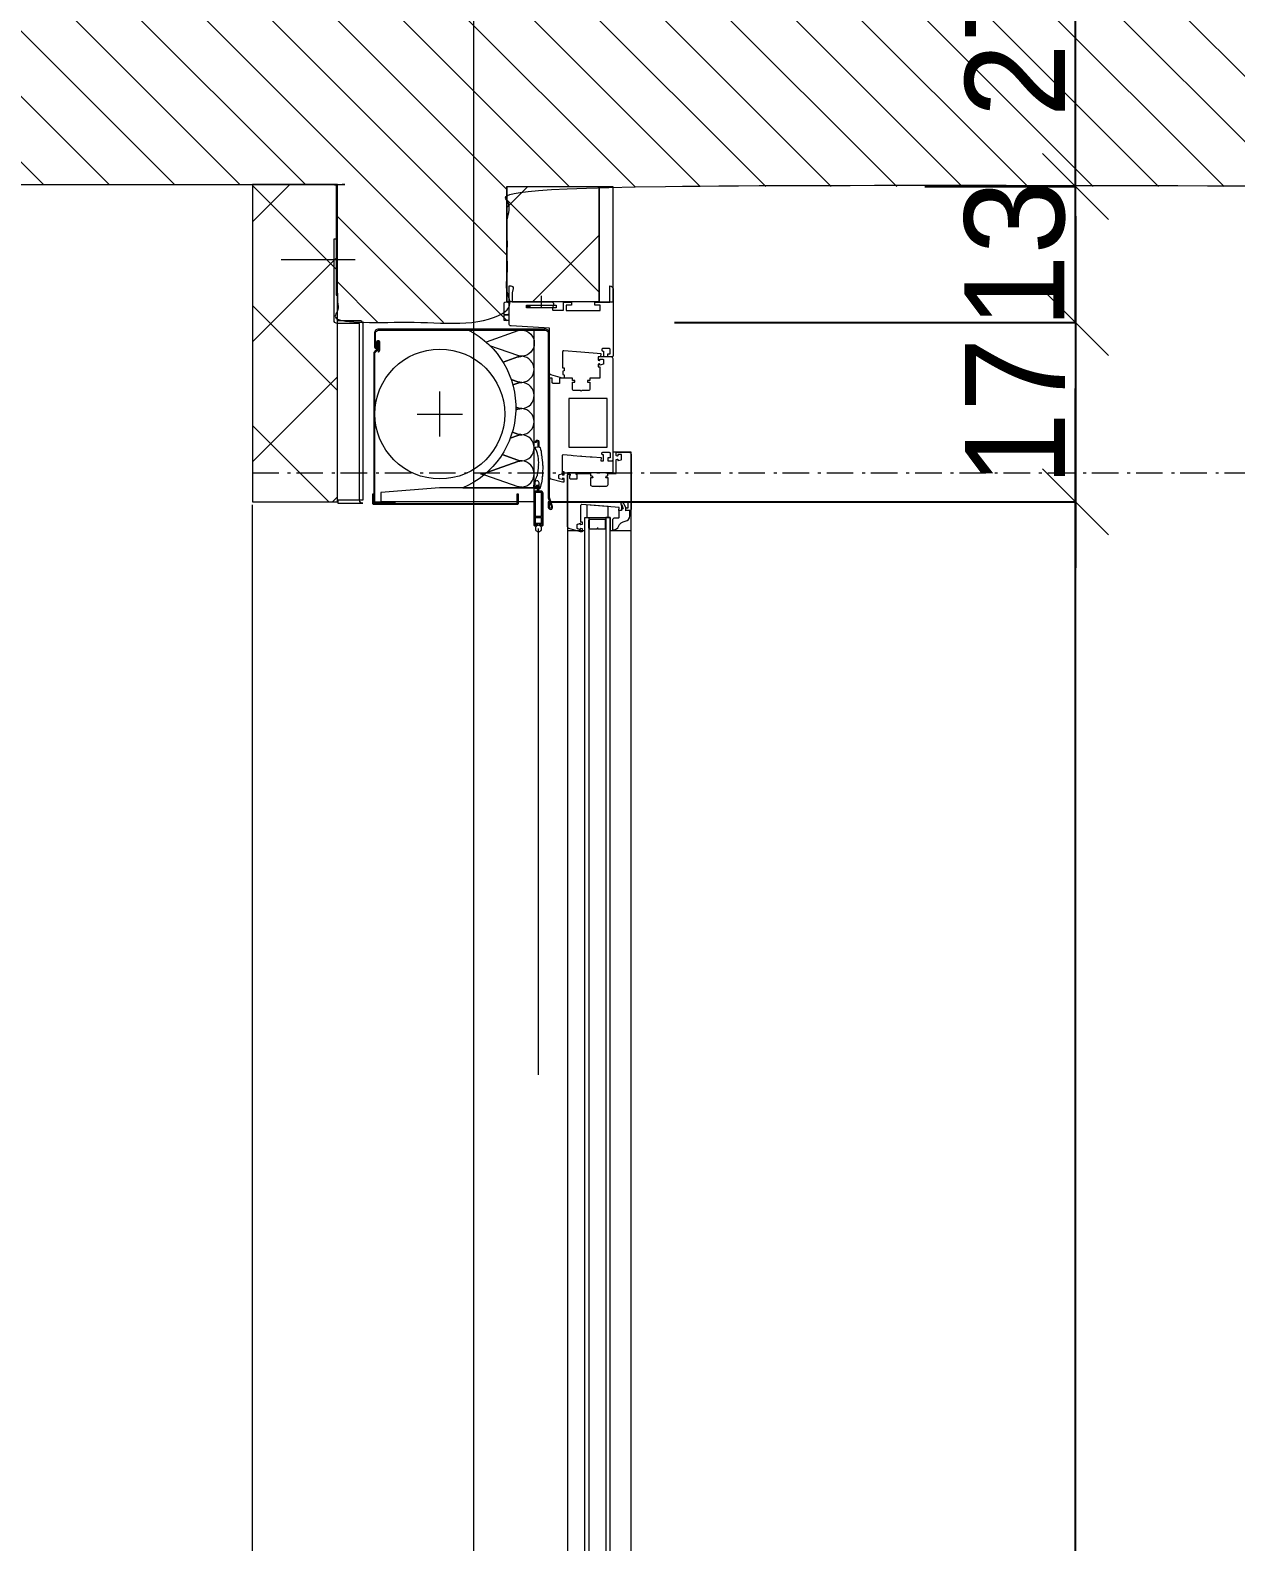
# Model space of a CAD drawing. Header units: centimetres. Extents: x -6341 to 23117, y -10090 to 8065.
# Drawn here: x 16178.6 to 16292.2, y -1201 to -1058.4 of the extents above; entities that cross this region are included whole.
import ezdxf

# ---------------------------------------------------------------- set-up
doc = ezdxf.new("R2010")
doc.units = ezdxf.units.CM
doc.header["$LTSCALE"] = 12.7
doc.header["$PDMODE"] = 1
doc.header["$PDSIZE"] = -2
doc.linetypes.add('Style de ligne -20', pattern=[0.328076, 0.19685, -0.0656, 0.021868, -0.043757])
doc.linetypes.add('VW-01', pattern=[0.83312, 0.41656, -0.41656])
doc.layers.get('0').update_dxf_attribs({"lineweight": 5})
for name, color, linetype, lineweight in [('B BATI-GO-coupé', 7, 'Continuous', 35), ('B Général', 7, 'Continuous', 5), ('C ANNOTATIONS-cotation', 7, 'Continuous', 5), ('FENETRES - vu', 7, 'Continuous', 5), ('Général', 7, 'Continuous', 5)]:
    doc.layers.add(name, color=color, linetype=linetype, lineweight=lineweight)
doc.styles.add('Arial', font='arial.ttf')
doc.styles.add('Eurostile', font='')
doc.styles.get('Eurostile').set_extended_font_data('Eurostile')
doc.dimstyles.new('100é', dxfattribs={"dimtxt": 30.30306, "dimasz": 6.232178, "dimexe": 0, "dimexo": 25, "dimgap": 1, "dimtad": 1, "dimdec": 1, "dimtxsty": 'Arial', "dimblk": 'VW_SLASH', "dimblk1": 'VW_SLASH', "dimblk2": 'VW_SLASH', "dimcen": 0, "dimdle": 10, "dimse1": 1, "dimse2": 1, "dimazin": 0, "dimtfac": 1, "dimtdec": 1, "dimtix": 1, "dimtmove": 0, "dimatfit": 0, "dimldrblk": 'VW_FILLEDARROW', "dimfxl": 1, "dimfrac": 2, "dimtolj": 1, "dimarcsym": 0})
pattern_1 = [(45, (0, 0), (-5.6568542, 5.6568542), []), (135, (0, 0), (5.6568542, 5.6568542), [])]

# ---------------------------------------------------------------- blocks, each defined once
blk = doc.blocks.new('Groupe-742-1')
at = {"layer": 'FENETRES - vu', "color": 7, "lineweight": 5, "flags": 128}
for points in [[(16562.61, 3542.82, -0.409755), (16563.84, 3543.97, -0.408492), (16565.08, 3542.82)], [(16567.25, 3541.79), (16567.48, 3542.44, 0.080781), (16567.54, 3542.79, -0.008653), (16567.54, 3542.82, 0.391634), (16566.31, 3543.97, 0.391634), (16565.08, 3542.82, -0.008653), (16565.08, 3542.79, 0.080781), (16565.14, 3542.44), (16565.64, 3541.03)], [(16569.87, 3542.23), (16569.95, 3542.44, 0.080781), (16570.01, 3542.79, -0.008653), (16570.01, 3542.82, 0.391634), (16568.77, 3543.97, 0.391634), (16567.54, 3542.82, -0.008653), (16567.54, 3542.79, 0.080781), (16567.6, 3542.44), (16567.78, 3541.95)], [(16572.22, 3541.91), (16572.41, 3542.44, 0.080781), (16572.47, 3542.79, -0.008653), (16572.47, 3542.82, 0.391634), (16571.24, 3543.97, 0.391634), (16570.01, 3542.82, -0.008653), (16570.01, 3542.79, 0.080781), (16570.07, 3542.44), (16570.14, 3542.23)], [(16574.35, 3540.94), (16574.88, 3542.44, 0.080781), (16574.94, 3542.79, -0.008653), (16574.94, 3542.83, 0.391634), (16573.71, 3543.97, 0.391634), (16572.47, 3542.82, -0.008653), (16572.47, 3542.79, 0.080781), (16572.54, 3542.44), (16572.79, 3541.72)], [(16576.17, 3543.97, 0.391649), (16574.94, 3542.83, -0.008653), (16574.94, 3542.79, 0.080781), (16575, 3542.44), (16576.04, 3539.5)], [(16576.13, 3539.25, -0.068645), (16576.17, 3538.96, -0.080781), (16576.24, 3539.3), (16577.34, 3542.44, 0.080781), (16577.41, 3542.79, -0.008653), (16577.41, 3542.83, 0.391619), (16576.17, 3543.97)], [(16562.61, 3542.81, -0.003455), (16562.61, 3542.82)], [(16562.61, 3542.81, 0.008471), (16562.61, 3542.77)], [(16562.61, 3542.77, 0.076554), (16562.67, 3542.44), (16563.74, 3539.43)], [(16565.64, 3541.03), (16565.14, 3542.44, -0.080781), (16565.08, 3542.79, -0.080781), (16565.01, 3542.44), (16564.08, 3539.8)], [(16567.78, 3541.95), (16567.6, 3542.44, -0.080781), (16567.54, 3542.79, -0.080781), (16567.48, 3542.44), (16567.25, 3541.79)], [(16570.14, 3542.23), (16570.07, 3542.44, -0.080781), (16570.01, 3542.79, -0.080781), (16569.95, 3542.44), (16569.87, 3542.23)], [(16572.79, 3541.72), (16572.54, 3542.44, -0.080781), (16572.47, 3542.79, -0.080781), (16572.41, 3542.44), (16572.22, 3541.91)], [(16576.04, 3539.5), (16575, 3542.44, -0.080781), (16574.94, 3542.79, -0.080781), (16574.88, 3542.44), (16574.35, 3540.94)], [(16576.23, 3539.29, -0.00473), (16576.24, 3539.3), (16577.34, 3542.44, 0.080781), (16577.41, 3542.79, 0.022561), (16577.41, 3542.69)], [(16577.41, 3542.69, -0.022561), (16577.41, 3542.79, 0.008653), (16577.41, 3542.83, -0.022591), (16577.41, 3542.92)], [(16576.04, 3539.5), (16576.11, 3539.3, -0.012068), (16576.13, 3539.25)]]:
    blk.add_lwpolyline(points, format="xyb", dxfattribs=at)
for points in [[(16565.08, 3542.79, -0.008653), (16565.08, 3542.82, -0.008653), (16565.08, 3542.79)], [(16567.54, 3542.79, -0.008653), (16567.54, 3542.82, -0.008653), (16567.54, 3542.79)], [(16570.01, 3542.79, -0.008653), (16570.01, 3542.82, -0.008653), (16570.01, 3542.79)], [(16572.47, 3542.79, -0.008653), (16572.47, 3542.82, -0.008653), (16572.47, 3542.79)], [(16574.94, 3542.79, -0.008653), (16574.94, 3542.83, -0.008653), (16574.94, 3542.79)], [(16577.41, 3542.79, -0.008653), (16577.41, 3542.83, -0.008653), (16577.41, 3542.79)], [(16576.17, 3538.92, -0.008653), (16576.17, 3538.96, -0.008653), (16576.17, 3538.92)]]:
    blk.add_lwpolyline(points, format="xyb", close=True, dxfattribs=at)
blk = doc.blocks.new('Groupe-743-1')
at = {"layer": 'FENETRES - vu', "lineweight": 5, "flags": 128}
blk.add_lwpolyline([(16577.49, 3543.97), (16562.61, 3543.97), (16562.61, 3537.78, -0.290703), (16570.22, 3542.23, -0.290703), (16577.49, 3537.23)], format="xyb", close=True, dxfattribs=at)
at = {"layer": 'FENETRES - vu', "color": 7}
blk.add_blockref('Groupe-742-1', (0, 0), dxfattribs=at)
blk = doc.blocks.new('Groupe-744-1')
at = {"layer": 'FENETRES - vu', "lineweight": 5}
for p, q in [((16570.52, 3532.95), (16570.52, 3537.2)), ((16572.65, 3535.07), (16568.4, 3535.07))]:
    blk.add_line(p, q, dxfattribs=at)
at = {"layer": 'FENETRES - vu', "lineweight": 5, "flags": 128}
blk.add_lwpolyline([(16578.76, 3529.52), (16578.76, 3543.97), (16577.49, 3543.97), (16577.49, 3535.04), (16577.91, 3529.52)], close=True, dxfattribs=at)
at = {"layer": 'FENETRES - vu', "lineweight": 5}
blk.add_circle((16570.52, 3535.07), 6.12, dxfattribs=at)
at = {"layer": 'FENETRES - vu', "color": 7}
blk.add_blockref('Groupe-743-1', (0, 0), dxfattribs=at)
blk = doc.blocks.new('Groupe-745-1')
at = {"layer": 'B BATI-GO-coupé', "linetype": 'Continuous', "lineweight": 5}
blk.add_line((16579.07, 3517.39), (16806.03, 3517.39), dxfattribs=at)
at = {"layer": 'B Général', "color": 7, "lineweight": 5}
for p, q in [((16773.55, 3553.1), (16579.53, 3553.1)), ((16581.14, 3547.1), (16773.55, 3547.1)), ((16555.99, 3527.1), (16555.99, 3520.1))]:
    blk.add_line(p, q, dxfattribs=at)
at = {"layer": 'B Général', "lineweight": 5}
blk.add_line((16560.5, 3544.65), (16559.36, 3544.65), dxfattribs=at)
at = {"layer": 'B Général', "color": 7, "linetype": 'Continuous', "lineweight": 5}
for p, q in [((16560.5, 3543.59), (16560.25, 3543.59)), ((16560.5, 3543.45), (16560.25, 3543.45)), ((16632.82, 3544.37), (16581.32, 3544.37)), ((16560.5, 3543.34), (16560.25, 3543.34))]:
    blk.add_line(p, q, dxfattribs=at)
at = {"layer": 'B Général', "lineweight": 5, "flags": 128}
for points in [[(16581.5, 3548.73), (16580.27, 3548.73), (16580.27, 3551.13), (16581.5, 3551.13), (16581.5, 3553.1), (16574.13, 3553.1), (16574.13, 3551.39), (16576.06, 3551.39), (16576.06, 3547.1), (16581.5, 3547.1)], [(16579.09, 3548.93), (16580.27, 3548.93), (16580.27, 3550.93), (16579.25, 3550.93)]]:
    blk.add_lwpolyline(points, close=True, dxfattribs=at)
at = {"layer": 'B Général', "color": 7, "linetype": 'Continuous', "lineweight": 5, "flags": 128}
for points in [[(16579.36, 3552.6), (16579.36, 3552.83), (16578.93, 3552.83, 0.198912), (16578.86, 3552.81, 0.198912), (16578.83, 3552.73), (16578.83, 3552.27, 0.335609), (16578.94, 3552.13, 0.179888), (16579.02, 3552.14), (16579.07, 3552.16, -0.109518), (16579.28, 3552.2), (16579.63, 3552.2), (16579.63, 3551.95), (16579.33, 3551.98), (16579.05, 3548.46, 0.209139), (16579.08, 3548.39, 0.209139), (16579.15, 3548.35), (16580.68, 3548.35), (16580.68, 3548.5), (16580.93, 3548.5, -0.339454), (16580.95, 3548.49), (16580.98, 3548.38, -0.233167), (16580.97, 3548.36, -0.233167), (16580.96, 3548.35), (16580.88, 3548.35, 0.233167), (16580.86, 3548.34, 0.233167), (16580.85, 3548.32), (16580.93, 3548.04, 0.339454), (16580.98, 3548), (16581.28, 3548, 0.339454), (16581.33, 3548.04), (16581.4, 3548.32, 0.233167), (16581.4, 3548.34, 0.233167), (16581.37, 3548.35), (16581.3, 3548.35, -0.233167), (16581.28, 3548.36, -0.233167), (16581.28, 3548.38), (16581.31, 3548.49, -0.339454), (16581.33, 3548.5), (16581.63, 3548.5), (16581.63, 3548.35), (16581.33, 3547.25, -0.339454), (16581.14, 3547.1), (16576.28, 3547.1, -0.198912), (16576.21, 3547.13, -0.198912), (16576.18, 3547.2), (16576.18, 3547.35), (16576.33, 3547.35), (16576.33, 3547.3), (16576.53, 3547.3, 0.414214), (16576.63, 3547.4), (16576.63, 3548.03), (16576.23, 3548.03), (16576.23, 3547.93), (16576.13, 3547.93), (16576.13, 3549.29), (16576.35, 3549.29), (16576.35, 3549.43), (16576.53, 3549.49), (16576.53, 3549.28), (16577.16, 3549.28, 0.414214), (16577.31, 3549.43), (16577.31, 3550.05), (16577.36, 3550.1), (16577.31, 3550.15), (16577.31, 3550.78, 0.414214), (16577.16, 3550.93), (16576.53, 3550.93), (16576.53, 3550.71), (16576.35, 3550.78), (16576.35, 3550.91), (16576.13, 3550.91), (16576.13, 3551.7), (16574.83, 3551.7, -0.339454), (16574.81, 3551.72), (16574.78, 3551.83, -0.233167), (16574.78, 3551.85, -0.233167), (16574.8, 3551.85), (16574.87, 3551.85, 0.233167), (16574.9, 3551.87, 0.233167), (16574.9, 3551.89), (16574.83, 3552.17, 0.339454), (16574.78, 3552.2), (16574.38, 3552.2, 0.198912), (16574.34, 3552.19, 0.198912), (16574.33, 3552.15), (16574.33, 3551.88, 0.198912), (16574.34, 3551.86, 0.198912), (16574.36, 3551.85), (16574.46, 3551.85, -0.233167), (16574.47, 3551.85, -0.233167), (16574.48, 3551.83), (16574.45, 3551.72, -0.339454), (16574.43, 3551.7), (16574.13, 3551.7), (16574.13, 3552.9, -0.414214), (16574.33, 3553.1), (16579.53, 3553.1, -0.414214), (16579.63, 3553), (16579.63, 3552.65, -0.414214), (16579.58, 3552.6)], [(16578.9, 3552.24, 0.414214), (16578.99, 3552.14, 0.381131), (16579.08, 3552.22), (16579.38, 3552.34, -0.520567), (16579.48, 3552.27), (16579.48, 3552.2), (16579.63, 3552.2), (16579.63, 3551.95), (16580.28, 3551.95, -0.414214), (16580.33, 3551.9), (16580.33, 3551.55, 0.414214), (16580.53, 3551.35), (16580.58, 3551.35), (16580.73, 3551.35), (16581.18, 3551.35), (16581.43, 3551.35), (16581.43, 3551.45, 0.304849), (16581.12, 3551.92, -0.272736), (16580.63, 3552.56, 0.379901), (16580.13, 3553), (16579.63, 3553), (16579.66, 3552.6), (16579.33, 3552.6), (16578.98, 3552.43, 0.285279), (16578.9, 3552.3)], [(16565.03, 3551.4, -0.414214), (16565.13, 3551.3), (16565.13, 3550.9), (16564.86, 3550.9), (16564.86, 3551.13), (16564.43, 3551.13, 0.414214), (16564.33, 3551.03), (16564.33, 3550.45, 0.414214), (16564.43, 3550.35), (16564.48, 3550.35, 0.414214), (16564.58, 3550.45), (16564.58, 3550.5), (16565.13, 3550.5), (16565.13, 3550.25), (16564.83, 3550.28), (16564.68, 3548.38), (16564.55, 3546.76, 0.437409), (16564.65, 3546.65), (16566.18, 3546.65), (16566.18, 3546.8), (16566.43, 3546.8, -0.339454), (16566.45, 3546.79), (16566.48, 3546.68), (16566.78, 3546.68), (16566.81, 3546.79, -0.339454), (16566.83, 3546.8), (16567.13, 3546.8), (16567.13, 3546.65), (16566.83, 3545.55, -0.339454), (16566.64, 3545.4), (16562.43, 3545.4), (16562.21, 3541.79, -0.396669), (16562.01, 3541.6), (16558.43, 3541.6), (16558.43, 3541.78, -0.468969), (16558.67, 3541.98), (16559.08, 3541.9), (16559.93, 3541.9), (16559.93, 3545.4), (16559.93, 3545.58, -0.468969), (16560.17, 3545.78), (16560.58, 3545.7), (16560.68, 3545.7, 0.414214), (16560.73, 3545.75), (16560.73, 3546.73), (16560.03, 3546.73, -0.414214), (16559.98, 3546.78), (16559.98, 3547.5), (16560.25, 3547.5), (16560.25, 3547), (16560.75, 3547), (16560.75, 3548.4), (16560.75, 3550.2), (16560.25, 3550.2), (16560.25, 3549.7), (16559.98, 3549.7), (16559.98, 3551.1), (16558.43, 3551.1, -0.414214), (16558.73, 3551.4), (16561.02, 3551.4), (16565.03, 3551.4)], [(16576.25, 3546.79, 0.339454), (16576.23, 3546.8), (16575.98, 3546.8), (16575.98, 3546.65), (16574.4, 3546.65, -0.437459), (16574.35, 3546.71), (16574.41, 3547.47), (16574.42, 3547.65), (16574.48, 3548.38), (16574.45, 3548.4), (16574.48, 3548.44), (16574.55, 3549.25), (16574.56, 3549.43), (16574.63, 3550.28), (16574.93, 3550.25), (16574.93, 3550.5), (16574.38, 3550.5), (16574.38, 3550.45, -0.414214), (16574.28, 3550.35), (16574.23, 3550.35, -0.414214), (16574.13, 3550.45), (16574.13, 3551.03, -0.414214), (16574.23, 3551.13), (16574.66, 3551.13), (16574.66, 3550.9), (16574.93, 3550.9), (16574.93, 3551.3, 0.414214), (16574.83, 3551.4), (16565.33, 3551.4, 0.414214), (16565.13, 3551.2), (16565.13, 3550), (16565.43, 3550, 0.339454), (16565.45, 3550.02), (16565.48, 3550.13, 0.493145), (16565.46, 3550.15), (16565.38, 3550.15, -0.414214), (16565.35, 3550.18), (16565.35, 3550.45, -0.414214), (16565.4, 3550.5), (16565.78, 3550.5, -0.339454), (16565.83, 3550.47), (16565.9, 3550.19, -0.493145), (16565.87, 3550.15), (16565.8, 3550.15, 0.493145), (16565.78, 3550.13), (16565.81, 3550.02, 0.339454), (16565.83, 3550), (16566.08, 3550), (16566.08, 3550.15), (16567.13, 3550.15), (16567.13, 3549.21), (16567.35, 3549.21), (16567.35, 3549.01), (16567.53, 3549.01), (16567.53, 3549.23), (16568.16, 3549.23, -0.414214), (16568.31, 3549.08), (16568.31, 3548.45), (16568.36, 3548.4), (16568.31, 3548.35), (16568.31, 3547.73, -0.414214), (16568.16, 3547.58), (16567.53, 3547.58), (16567.53, 3547.79), (16567.35, 3547.79), (16567.35, 3547.59), (16567.13, 3547.59), (16567.13, 3546.44), (16567.13, 3546.35), (16567.63, 3546.35), (16567.63, 3545.77, -0.414214), (16567.53, 3545.67), (16567.13, 3545.67), (16567.13, 3545.5, 0.414214), (16567.23, 3545.4), (16568.13, 3545.4), (16576.44, 3545.4, 0.339454), (16576.63, 3545.55), (16576.93, 3546.65), (16576.93, 3546.8), (16576.63, 3546.8, 0.339454), (16576.61, 3546.79), (16576.58, 3546.68, 0.493145), (16576.6, 3546.65), (16576.67, 3546.65, -0.493145), (16576.7, 3546.62), (16576.63, 3546.34, -0.339454), (16576.58, 3546.3), (16576.28, 3546.3, -0.339454), (16576.23, 3546.34), (16576.15, 3546.62, -0.493145), (16576.18, 3546.65), (16576.26, 3546.65, 0.493145), (16576.28, 3546.68)], [(16562.61, 3545, -0.414214), (16562.91, 3545.3), (16578.41, 3545.3), (16579.28, 3545.6, -0.463007), (16579.41, 3545.52, -0.463007), (16579.31, 3545.4), (16578.81, 3545.4), (16578.81, 3545.3), (16579.31, 3545.3, 0.463007), (16579.51, 3545.54, 0.463007), (16579.25, 3545.69), (16578.39, 3545.4), (16562.91, 3545.4, 0.414214), (16562.51, 3545), (16562.51, 3529.3, 0.414214), (16562.91, 3528.9), (16564.17, 3528.9, 0.414214), (16564.31, 3529.04, 0.414214), (16564.17, 3529.18), (16563.79, 3529.18, -0.414214), (16563.71, 3529.26, -0.414214), (16563.79, 3529.33), (16564.39, 3529.33, -0.2215), (16564.6, 3529.23), (16564.68, 3529.3, 0.2215), (16564.39, 3529.43), (16563.79, 3529.43, 0.414214), (16563.61, 3529.26, 0.414214), (16563.79, 3529.08), (16564.17, 3529.08, -0.414214), (16564.21, 3529.04, -0.414214), (16564.17, 3529), (16562.91, 3529, -0.414214), (16562.61, 3529.3)], [(16577.82, 3543.97, -0.414214), (16577.79, 3544), (16577.79, 3544.23, 0.365338), (16577.76, 3544.26), (16577.43, 3544.34, 0.414214), (16577.35, 3544.26, 0.414214), (16577.43, 3544.18), (16577.46, 3544.18, -0.414214), (16577.49, 3544.15), (16577.49, 3544.12, -0.414214), (16577.46, 3544.09), (16577.43, 3544.09, -0.414214), (16577.25, 3544.27, -0.414214), (16577.43, 3544.44), (16577.75, 3544.36, 0.464839), (16577.79, 3544.39), (16577.79, 3544.62, -0.414214), (16577.94, 3544.77), (16581.02, 3544.77, -0.414214), (16581.05, 3544.74), (16581.05, 3544.56, -0.414214), (16581.01, 3544.52), (16580.99, 3544.52, -0.414214), (16580.95, 3544.56), (16580.95, 3544.67), (16580.28, 3544.67), (16580.28, 3544.07), (16580.95, 3544.07), (16580.95, 3544.18, -0.414214), (16580.99, 3544.22), (16581.01, 3544.22, -0.414214), (16581.05, 3544.18), (16581.05, 3544, -0.414214), (16581.02, 3543.97)], [(16577.79, 3544.62), (16577.79, 3544.39, -0.464839), (16577.75, 3544.36), (16577.43, 3544.44, 0.414214), (16577.25, 3544.27, 0.414214), (16577.43, 3544.09), (16577.46, 3544.09, 0.414214), (16577.49, 3544.12), (16577.49, 3544.15, 0.414214), (16577.46, 3544.18), (16577.43, 3544.18, -0.414214), (16577.35, 3544.26, -0.414214), (16577.43, 3544.34), (16577.76, 3544.26, -0.365338), (16577.79, 3544.23), (16577.79, 3544, 0.414214), (16577.82, 3543.97), (16581.02, 3543.97, 0.414214), (16581.05, 3544), (16581.05, 3544.18, 0.414214), (16581.01, 3544.22), (16580.99, 3544.22, 0.414214), (16580.95, 3544.18), (16580.95, 3544.07), (16580.28, 3544.07), (16580.28, 3544.67), (16580.95, 3544.67), (16580.95, 3544.56, 0.414214), (16580.99, 3544.52), (16581.01, 3544.52, 0.414214), (16581.05, 3544.56), (16581.05, 3544.74, 0.414214), (16581.02, 3544.77), (16577.94, 3544.77, 0.414214)], [(16577.94, 3544.67, 0.414214), (16577.89, 3544.62), (16577.89, 3544.11, 0.414214), (16577.92, 3544.07), (16580.18, 3544.07), (16580.18, 3544.67)], [(16580.18, 3544.67), (16580.18, 3544.07), (16577.92, 3544.07, -0.414214), (16577.89, 3544.11), (16577.89, 3544.62, -0.414214), (16577.94, 3544.67)], [(16580.85, 3544.57), (16580.85, 3544.17), (16580.95, 3544.17), (16580.95, 3544.29, -0.414214), (16580.98, 3544.32), (16581, 3544.32, -0.344183), (16581.03, 3544.3, 0.52416), (16581.49, 3544.13, 0.52416), (16581.49, 3544.62, 0.52416), (16581.03, 3544.44, -0.344183), (16581, 3544.42), (16580.98, 3544.42, -0.414214), (16580.95, 3544.45), (16580.95, 3544.57)], [(16578.95, 3540.6), (16578.95, 3542.36, 0.414214), (16578.95, 3542.37), (16578.05, 3542.37), (16578.05, 3542.47), (16578.95, 3542.47, -0.414214), (16579.05, 3542.36), (16579.05, 3540.6), (16579.05, 3528.85, -0.414214), (16578.95, 3528.75), (16578.05, 3528.75), (16578.05, 3528.85), (16578.95, 3528.85)], [(16561.08, 3541.1), (16561.68, 3541.1), (16561.68, 3541.6), (16561.08, 3541.6, -0.4)], [(16564.75, 3528.95), (16564.35, 3529.31), (16563.79, 3529.31), (16563.79, 3529.21), (16564.31, 3529.21), (16564.71, 3528.85), (16578.84, 3528.85, 0.414214), (16578.94, 3528.95), (16578.94, 3530.85), (16578.84, 3530.85), (16578.84, 3528.95)]]:
    blk.add_lwpolyline(points, format="xyb", close=True, dxfattribs=at)
for points in [[(16559.98, 3551.39), (16559.98, 3550.09), (16549.06, 3550.09), (16549.06, 3551.39)], [(16573.66, 3550.84), (16569.06, 3550.84), (16569.06, 3547.24), (16573.66, 3547.24)], [(16581.28, 3550.73), (16581.28, 3550.7), (16580.52, 3550.7), (16580.52, 3550.73)], [(16559.93, 3550.09), (16559.93, 3541.39), (16549.06, 3541.39), (16549.06, 3550.09)], [(16580.52, 3549.13), (16580.52, 3549.16), (16581.28, 3549.16), (16581.28, 3549.13)], [(16560.5, 3543.25), (16560.25, 3543.25), (16560.25, 3546.05), (16560.5, 3546.05)]]:
    blk.add_lwpolyline(points, close=True, dxfattribs=at)
at = {"layer": 'B Général', "color": 7, "lineweight": 5, "flags": 128}
blk.add_lwpolyline([(16549.06, 3551.39), (16559.98, 3551.39), (16559.98, 3550.09), (16549.06, 3550.09)], dxfattribs=at)
for points in [[(16580.27, 3551.13), (16580.27, 3550.73), (16775.26, 3550.73), (16775.26, 3551.13)], [(16581.28, 3549.13), (16581.28, 3549.16), (16580.52, 3549.16), (16580.52, 3549.13)], [(16580.27, 3548.73), (16580.27, 3549.13), (16775.26, 3549.13), (16775.26, 3548.73)]]:
    blk.add_lwpolyline(points, close=True, dxfattribs=at)
blk.add_lwpolyline([(16581.21, 3549.93), (16581.28, 3549.93, -0.414214), (16581.38, 3549.83), (16581.38, 3549.25, -0.414214), (16581.28, 3549.16), (16580.52, 3549.16, -0.414214), (16580.43, 3549.25), (16580.43, 3550.6, -0.414214), (16580.52, 3550.7), (16581.28, 3550.7, -0.414214), (16581.38, 3550.6), (16581.38, 3550.02, -0.414214), (16581.28, 3549.93)], format="xyb", dxfattribs=at)
at = {"layer": 'B Général', "color": 7, "linetype": 'Continuous', "lineweight": 5, "flags": 128}
blk.add_lwpolyline([(16573.08, 3544.16), (16573.09, 3544.19), (16573.09, 3544.19), (16573.19, 3544.16, -0.414174), (16573.22, 3544.1, -0.414185), (16573.17, 3544.07), (16573.06, 3544.11, -0.414201), (16572.97, 3544.28, -0.331865), (16573.13, 3544.4), (16573.61, 3544.4, 0.41404), (16573.66, 3544.45), (16573.65, 3544.49, -0.058942), (16573.65, 3544.5, -0.330261), (16573.69, 3544.54, -0.022246), (16574.35, 3544.67), (16574.4, 3544.64), (16574.45, 3544.68, -0.008901), (16575.29, 3544.76), (16575.34, 3544.74), (16575.39, 3544.77, -0.495603), (16575.41, 3544.78, -0.01102), (16576.42, 3544.74), (16576.47, 3544.7), (16576.52, 3544.73, -0.034922), (16576.84, 3544.68, -0.026569), (16577.54, 3544.51), (16577.55, 3544.51, -0.321867), (16577.58, 3544.46, -0.401241), (16577.53, 3544.41), (16577.03, 3544.43), (16577.01, 3544.43, 0.424456), (16576.81, 3544.24), (16576.81, 3544.22, 0.341677), (16576.97, 3544.04), (16577.46, 3544, 0.538894), (16577.52, 3544.08), (16577.52, 3544.09), (16577.47, 3544.25, -0.49336), (16577.5, 3544.29, -0.339236), (16577.53, 3544.27), (16577.58, 3544.1), (16577.58, 3544.1, -0.530516), (16577.45, 3543.94), (16576.96, 3543.98, -0.114166), (16576.86, 3544.03, 0.042765), (16576.39, 3544.23), (16576.34, 3544.28), (16576.27, 3544.27, 0.037634), (16575.39, 3544.39), (16575.33, 3544.42), (16575.27, 3544.39, 0.05236), (16574.52, 3544.34), (16574.46, 3544.36), (16574.42, 3544.32, 0.061865), (16573.73, 3544.06, -0.438041), (16573.63, 3544.12), (16573.6, 3544.3, 0.357418), (16573.55, 3544.34), (16573.13, 3544.34, 0.333034), (16573.02, 3544.26, 0.414252), (16573.07, 3544.16), (16573.08, 3544.16)], format="xyb", dxfattribs=at)
at = {"layer": 'B Général', "color": 7, "lineweight": 5, "flags": 128}
for points in [[(16560.08, 3541.1), (16561.08, 3541.1, 0.4), (16561.08, 3541.6), (16560.08, 3541.6, 0.4), (16560.08, 3541.1)], [(16553.99, 3525.4), (16561.69, 3525.4), (16561.69, 3527.51, -0.414214), (16561.99, 3527.81), (16578.64, 3527.81), (16578.64, 3525.47), (16578.94, 3525.47), (16578.94, 3527.81, -0.414214), (16578.64, 3527.51), (16561.99, 3527.51), (16561.99, 3525.4, -0.414214), (16561.69, 3525.1), (16553.99, 3525.1)]]:
    blk.add_lwpolyline(points, format="xyb", close=True, dxfattribs=at)
at = {"layer": 'FENETRES - vu', "color": 7}
blk.add_blockref('Groupe-744-1', (0, 0), dxfattribs=at)
blk = doc.blocks.new('Groupe-762-1')
at = {"layer": 'B Général', "linetype": 'Continuous', "lineweight": 5}
h = blk.add_hatch(dxfattribs=at)
h.set_pattern_fill('45_0_15_52', style=0, pattern_type=2)
h.set_pattern_definition([(45, (0, 0), (3.5277778, -2.6458333), [])])
h.paths.add_polyline_path([(16836.06, 3263.39), (16839.07, 3263.39), (16839.07, 3247.39), (16738.56, 3247.39), (16738.56, 3263.39), (16806.06, 3263.39), (16806.06, 3786.44), (16811.06, 3786.44), (16811.06, 4134.32), (16549.06, 4134.32), (16549.06, 3541.43), (16561.88, 3541.43), (16561.88, 3525.43), (16559.16, 3525.43), (16559.16, 3525.29), (16549.06, 3525.29), (16549.06, 3525.39), (16548.88, 3525.39), (16548.88, 3320.48), (16546.88, 3320.48), (16546.99, 3320.09), (16547.13, 3319.74), (16547.32, 3319.43), (16547.55, 3319.16), (16547.82, 3318.93), (16548.13, 3318.74), (16548.49, 3318.59), (16548.88, 3318.48), (16548.88, 3316.98), (16530.98, 3316.98), (16528.9, 3525.4), (16528.9, 3525.43), (16528.89, 3525.43), (16528.89, 3525.43), (16528.88, 3525.43), (16528.88, 3525.43), (16528.88, 3745.72), (16528.89, 3745.72), (16528.89, 3804.82), (16529.08, 3804.82), (16529.08, 4134.32), (16272.06, 4134.32), (16272.06, 3541.43), (16284.88, 3541.43), (16284.88, 3525.43), (16282.06, 3525.43), (16282.06, 3525.39), (16251.9, 3525.39), (16251.9, 3525.4), (16251.92, 3525.43), (16251.89, 3525.43), (16251.89, 3525.43), (16244.19, 3525.43), (16244.01, 3529.76), (16242.04, 3529.76), (16242.04, 3541.4), (16251.88, 3541.4), (16251.88, 3541.43), (16251.85, 3541.43), (16251.85, 3804.82), (16252.03, 3804.82), (16252.03, 4208.41), (15995.06, 4208.41), (15995.06, 3541.43), (16007.88, 3541.43), (16007.88, 3525.43), (16005.16, 3525.43), (16005.16, 3525.29), (15994.88, 3525.29), (15994.88, 3320.48), (15992.88, 3320.48), (15992.99, 3320.09), (15993.13, 3319.74), (15993.32, 3319.43), (15993.55, 3319.16), (15993.82, 3318.93), (15994.13, 3318.74), (15994.49, 3318.59), (15994.88, 3318.48), (15994.88, 3316.98), (15976.98, 3316.98), (15974.88, 3525.33), (15974.88, 3525.33), (15974.88, 3804.82), (15975.06, 3804.82), (15975.06, 4208.41), (15718.03, 4208.41), (15718.03, 3541.39), (15730.7, 3541.39), (15730.7, 3525.42), (15550.57, 3525.42), (15550.57, 3541.42), (15693.06, 3541.42), (15693.06, 4893.39), (15551.33, 4893.39), (15551.33, 4909.37), (15552.09, 4909.37), (15552.09, 4909.39), (15698.06, 4909.39), (15700, 5119.92), (15718.06, 5119.97), (15718.06, 5117.8), (15717.61, 5117.62), (15717.22, 5117.4), (15716.89, 5117.14), (15716.62, 5116.85), (15716.42, 5116.52), (15716.28, 5116.15), (15716.21, 5115.75), (15716.2, 5115.31), (15718.06, 5115.31), (15718.06, 4909.39), (15731.05, 4909.39), (15731.05, 4893.39), (15718.06, 4893.39), (15718.06, 4689.1), (15718.03, 4689.1), (15718.03, 4226.33), (15975.06, 4226.33), (15975.06, 4909.49), (15975.06, 4909.49), (15977.16, 5117.84), (15995.06, 5117.84), (15995.06, 5116.34), (15994.67, 5116.23), (15994.32, 5116.08), (15994.01, 5115.89), (15993.74, 5115.66), (15993.51, 5115.39), (15993.32, 5115.08), (15993.17, 5114.73), (15993.06, 5114.34), (15995.06, 5114.34), (15995.06, 4909.49), (15995.06, 4909.49), (15995.06, 4909.39), (16005.06, 4909.39), (16005.06, 4909.39), (16008.06, 4909.39), (16008.06, 4893.39), (15995.06, 4893.39), (15995.06, 4893.36), (15995.06, 4226.33), (16252.03, 4226.33), (16252.03, 4893.39), (16252.06, 4893.39), (16252.06, 4909.38), (16252.06, 4909.39), (16252.08, 4909.39), (16252.08, 4909.39), (16252.11, 4909.39), (16252.08, 4909.42), (16254.16, 5117.84), (16272.06, 5117.84), (16272.06, 5116.34), (16271.67, 5116.23), (16271.32, 5116.08), (16271.01, 5115.89), (16270.74, 5115.66), (16270.51, 5115.39), (16270.32, 5115.08), (16270.17, 5114.73), (16270.06, 5114.34), (16272.06, 5114.34), (16272.06, 4909.39), (16282.06, 4909.39), (16282.06, 4909.39), (16285.06, 4909.39), (16285.06, 4893.39), (16272.06, 4893.39), (16272.06, 4300.34), (16529.08, 4300.34), (16529.08, 4689.1), (16529.06, 4689.1), (16529.06, 4909.38), (16529.06, 4909.39), (16529.08, 4909.39), (16529.08, 4909.39), (16529.09, 4909.39), (16529.08, 4909.42), (16531.16, 5117.84), (16549.06, 5117.84), (16549.06, 5116.34), (16548.67, 5116.23), (16548.32, 5116.08), (16548.01, 5115.89), (16547.74, 5115.66), (16547.51, 5115.39), (16547.32, 5115.08), (16547.17, 5114.73), (16547.06, 5114.34), (16549.06, 5114.34), (16549.06, 4909.39), (16549.06, 4909.39), (16549.06, 4909.38), (16562.06, 4909.39), (16562.06, 4893.39), (16549.06, 4893.39), (16549.06, 4689.1), (16549.06, 4689.1), (16549.06, 4300.34), (16811.06, 4300.34), (16811.06, 4689.1), (16811.06, 4689.13), (16811.06, 4887.79), (16797.07, 4887.79), (16797.07, 4899.79), (16806.06, 4899.79), (16806.06, 4909.39), (16806.06, 4909.39), (16809.19, 5117.84), (16826.06, 5117.84), (16826.07, 5112.39), (16825.68, 5112.28), (16825.33, 5112.13), (16825.02, 5111.94), (16824.75, 5111.71), (16824.52, 5111.44), (16824.33, 5111.13), (16824.18, 5110.78), (16824.07, 5110.39), (16826.07, 5110.39), (16826.06, 4909.39), (17002.06, 4909.39), (17002.06, 5445.39), (17579, 5445.39), (17579, 5425.39), (17398.06, 5425.39), (17398.06, 4909.39), (17579, 4909.39), (17579, 4884.39), (17449.06, 4884.39), (17449.06, 3272.29), (17579, 3272.29), (17579, 3247.39), (17032.71, 3247.39), (17032.71, 3247.39), (17024.81, 3247.39), (17024.63, 3251.7), (17022.67, 3251.7), (17022.67, 3263.39), (17088.06, 3263.39), (17088.06, 3766.44), (16826.06, 3766.44), (16826.06, 3263.39), (16836.06, 3263.39)])
h.paths.add_polyline_path([(17108.06, 3736.44), (17108.06, 3272.29), (17429.06, 3272.29), (17429.06, 4884.39), (17152.06, 4884.39), (17152.06, 4430.39), (17169.06, 4430.39), (17169.06, 4380.39), (17152.06, 4380.39), (17152.06, 3786.44), (17189.06, 3786.44), (17189.06, 3736.44)])
h.paths.add_polyline_path([(17027.06, 4909.39), (17378.06, 4909.39), (17378.06, 5425.39), (17027.06, 5425.39)])
h.paths.add_polyline_path([(16529.06, 4282.34), (16277.06, 4282.34), (16277.06, 4152.32), (16529.06, 4152.32)])
h.paths.add_polyline_path([(16811.06, 4282.34), (16554.06, 4282.34), (16554.06, 4152.32), (16811.06, 4152.32)])
h.paths.add_polyline_path([(16861.06, 4380.39), (16861.06, 3786.44), (17129.06, 3786.44), (17129.06, 4884.39), (16834.06, 4884.39), (16834.06, 4460.39), (16886.06, 4460.39), (16886.06, 4380.39)])
at = {"layer": 'B Général', "linetype": 'Continuous', "lineweight": 5, "true_color": 0x808080}
h = blk.add_hatch(dxfattribs=at)
h.set_pattern_fill('02_ISOLANT', color=8, style=0, pattern_type=2)
h.set_pattern_definition(pattern_1)
h.paths.add_polyline_path([(16549.06, 3541.43), (16549.06, 3550.09), (16559.94, 3550.09), (16559.94, 3541.43)])
h = blk.add_hatch(dxfattribs=at)
h.set_pattern_fill('02_ISOLANT', color=8, style=0, pattern_type=2)
h.set_pattern_definition(pattern_1)
h.paths.add_polyline_path([(16578.79, 3517.41), (16578.79, 3525.42), (16548.88, 3525.42), (16548.88, 3517.41)])
at = {"layer": 'B Général', "color": 7, "linetype": 'Continuous', "lineweight": 5, "flags": 128}
for points in [[(16549.06, 3541.43), (16549.06, 3550.09), (16559.94, 3550.09), (16559.94, 3541.43)], [(16578.79, 3517.41), (16578.79, 3525.42), (16548.88, 3525.42), (16548.88, 3517.41)]]:
    blk.add_lwpolyline(points, close=True, dxfattribs=at)
at = {"layer": 'B Général', "color": 7, "linetype": 'Continuous', "lineweight": 5}
blk.add_open_spline([(16836.06, 3263.39), (16837.57, 3263.39), (16839.07, 3263.39), (16839.07, 3255.39), (16839.07, 3247.39), (16788.82, 3247.39), (16738.56, 3247.39), (16738.56, 3255.39), (16738.56, 3263.39), (16772.31, 3263.39), (16806.06, 3263.39), (16806.06, 3524.92), (16806.06, 3786.44), (16808.56, 3786.44), (16811.06, 3786.44), (16811.06, 3960.38), (16811.06, 4134.32), (16680.06, 4134.32), (16549.06, 4134.32), (16549.06, 3837.88), (16549.06, 3541.43), (16555.47, 3541.43), (16561.88, 3541.43), (16561.88, 3533.43), (16561.88, 3525.43), (16560.52, 3525.43), (16559.16, 3525.43), (16559.16, 3525.36), (16559.16, 3525.29), (16554.11, 3525.29), (16549.06, 3525.29), (16549.06, 3525.34), (16549.06, 3525.39), (16548.97, 3525.39), (16548.88, 3525.39), (16548.88, 3422.93), (16548.88, 3320.48), (16547.88, 3320.48), (16546.88, 3320.48), (16547.23, 3318.83), (16548.88, 3318.48), (16548.88, 3317.73), (16548.88, 3316.98), (16539.93, 3316.98), (16530.98, 3316.98), (16529.94, 3421.19), (16528.9, 3525.4), (16528.9, 3525.41), (16528.9, 3525.43), (16528.9, 3525.43), (16528.89, 3525.43), (16528.89, 3525.43), (16528.89, 3525.43), (16528.89, 3525.43), (16528.88, 3525.43), (16528.88, 3525.43), (16528.88, 3525.43), (16528.88, 3635.58), (16528.88, 3745.72), (16528.89, 3745.72), (16528.89, 3745.72), (16528.89, 3775.27), (16528.89, 3804.82), (16528.99, 3804.82), (16529.08, 3804.82), (16529.08, 3969.57), (16529.08, 4134.32), (16400.57, 4134.32), (16272.06, 4134.32), (16272.06, 3837.88), (16272.06, 3541.43), (16278.47, 3541.43), (16284.88, 3541.43), (16284.88, 3533.43), (16284.88, 3525.43), (16283.47, 3525.43), (16282.06, 3525.43), (16282.06, 3525.41), (16282.06, 3525.39), (16266.98, 3525.39), (16251.9, 3525.39), (16251.9, 3525.4), (16251.9, 3525.4), (16251.91, 3525.41), (16251.92, 3525.43), (16251.91, 3525.43), (16251.89, 3525.43), (16251.89, 3525.43), (16251.89, 3525.43), (16248.04, 3525.43), (16244.19, 3525.43), (16244.1, 3527.6), (16244.01, 3529.76), (16243.02, 3529.76), (16242.04, 3529.76), (16242.04, 3535.58), (16242.04, 3541.4), (16246.96, 3541.4), (16251.88, 3541.4), (16251.88, 3541.42), (16251.88, 3541.43), (16251.86, 3541.43), (16251.85, 3541.43), (16251.85, 3673.12), (16251.85, 3804.82), (16251.94, 3804.82), (16252.03, 3804.82), (16252.03, 4006.61), (16252.03, 4208.41), (16123.55, 4208.41), (15995.06, 4208.41), (15995.06, 3874.92), (15995.06, 3541.43), (16001.47, 3541.43), (16007.88, 3541.43), (16007.88, 3533.43), (16007.88, 3525.43), (16006.52, 3525.43), (16005.16, 3525.43), (16005.16, 3525.36), (16005.16, 3525.29), (16000.02, 3525.29), (15994.88, 3525.29), (15994.88, 3422.89), (15994.88, 3320.48), (15993.88, 3320.48), (15992.88, 3320.48), (15993.23, 3318.84), (15994.88, 3318.48), (15994.88, 3317.73), (15994.88, 3316.98), (15985.93, 3316.98), (15976.98, 3316.98), (15975.93, 3421.16), (15974.88, 3525.33), (15974.88, 3525.33), (15974.88, 3525.33), (15974.88, 3665.07), (15974.88, 3804.82), (15974.97, 3804.82), (15975.06, 3804.82), (15975.06, 4006.61), (15975.06, 4208.41), (15846.55, 4208.41), (15718.03, 4208.41), (15718.03, 3874.9), (15718.03, 3541.39), (15724.37, 3541.39), (15730.7, 3541.39), (15730.7, 3533.41), (15730.7, 3525.42), (15640.64, 3525.42), (15550.57, 3525.42), (15550.57, 3533.42), (15550.57, 3541.42), (15621.82, 3541.42), (15693.06, 3541.42), (15693.06, 4217.41), (15693.06, 4893.39), (15622.2, 4893.39), (15551.33, 4893.39), (15551.33, 4901.38), (15551.33, 4909.37), (15551.71, 4909.37), (15552.09, 4909.37), (15552.09, 4909.38), (15552.09, 4909.39), (15625.07, 4909.39), (15698.06, 4909.39), (15699.03, 5014.65), (15700, 5119.92), (15709.03, 5119.94), (15718.06, 5119.97), (15718.06, 5118.89), (15718.06, 5117.8), (15716.12, 5117.14), (15716.2, 5115.31), (15717.13, 5115.31), (15718.06, 5115.31), (15718.06, 5012.35), (15718.06, 4909.39), (15724.56, 4909.39), (15731.05, 4909.39), (15731.05, 4901.39), (15731.05, 4893.39), (15724.56, 4893.39), (15718.06, 4893.39), (15718.06, 4791.24), (15718.06, 4689.1), (15718.05, 4689.1), (15718.03, 4689.1), (15718.03, 4457.72), (15718.03, 4226.33), (15846.55, 4226.33), (15975.06, 4226.33), (15975.06, 4567.91), (15975.06, 4909.49), (15975.06, 4909.49), (15975.06, 4909.49), (15976.11, 5013.66), (15977.16, 5117.84), (15986.11, 5117.84), (15995.06, 5117.84), (15995.06, 5117.09), (15995.06, 5116.34), (15993.42, 5115.98), (15993.06, 5114.34), (15994.06, 5114.34), (15995.06, 5114.34), (15995.06, 5011.91), (15995.06, 4909.49), (15995.06, 4909.49), (15995.06, 4909.49), (15995.06, 4909.44), (15995.06, 4909.39), (16000.06, 4909.39), (16005.06, 4909.39), (16005.06, 4909.39), (16005.06, 4909.39), (16006.56, 4909.39), (16008.06, 4909.39), (16008.06, 4901.39), (16008.06, 4893.39), (16001.56, 4893.39), (15995.06, 4893.39), (15995.06, 4893.37), (15995.06, 4893.36), (15995.06, 4559.85), (15995.06, 4226.33), (16123.55, 4226.33), (16252.03, 4226.33), (16252.03, 4559.86), (16252.03, 4893.39), (16252.05, 4893.39), (16252.06, 4893.39), (16252.06, 4901.39), (16252.06, 4909.38), (16252.06, 4909.38), (16252.06, 4909.39), (16252.07, 4909.39), (16252.08, 4909.39), (16252.08, 4909.39), (16252.08, 4909.39), (16252.09, 4909.39), (16252.11, 4909.39), (16252.09, 4909.4), (16252.08, 4909.42), (16253.12, 5013.63), (16254.16, 5117.84), (16263.11, 5117.84), (16272.06, 5117.84), (16272.06, 5117.09), (16272.06, 5116.34), (16270.41, 5115.98), (16270.06, 5114.34), (16271.06, 5114.34), (16272.06, 5114.34), (16272.06, 5011.86), (16272.06, 4909.39), (16277.06, 4909.39), (16282.06, 4909.39), (16282.06, 4909.39), (16282.06, 4909.39), (16283.56, 4909.39), (16285.06, 4909.39), (16285.06, 4901.39), (16285.06, 4893.39), (16278.56, 4893.39), (16272.06, 4893.39), (16272.06, 4596.86), (16272.06, 4300.34), (16400.57, 4300.34), (16529.08, 4300.34), (16529.08, 4494.72), (16529.08, 4689.1), (16529.07, 4689.1), (16529.06, 4689.1), (16529.06, 4799.24), (16529.06, 4909.38), (16529.06, 4909.38), (16529.06, 4909.39), (16529.07, 4909.39), (16529.08, 4909.39), (16529.08, 4909.39), (16529.08, 4909.39), (16529.08, 4909.39), (16529.09, 4909.39), (16529.08, 4909.4), (16529.08, 4909.42), (16530.12, 5013.63), (16531.16, 5117.84), (16540.11, 5117.84), (16549.06, 5117.84), (16549.06, 5117.09), (16549.06, 5116.34), (16547.41, 5115.98), (16547.06, 5114.34), (16548.06, 5114.34), (16549.06, 5114.34), (16549.06, 5011.86), (16549.06, 4909.39), (16549.06, 4909.39), (16549.06, 4909.39), (16549.06, 4909.39), (16549.06, 4909.38), (16555.56, 4909.38), (16562.06, 4909.39), (16562.06, 4901.39), (16562.06, 4893.39), (16555.56, 4893.39), (16549.06, 4893.39), (16549.06, 4791.24), (16549.06, 4689.1), (16549.06, 4689.1), (16549.06, 4689.1), (16549.06, 4494.72), (16549.06, 4300.34), (16680.06, 4300.34), (16811.06, 4300.34), (16811.06, 4494.72), (16811.06, 4689.1), (16811.06, 4689.12), (16811.06, 4689.13), (16811.06, 4788.46), (16811.06, 4887.79), (16804.07, 4887.79), (16797.07, 4887.79), (16797.07, 4893.79), (16797.07, 4899.79), (16801.57, 4899.79), (16806.06, 4899.79), (16806.06, 4904.59), (16806.06, 4909.39), (16806.06, 4909.39), (16806.06, 4909.39), (16807.62, 5013.61), (16809.19, 5117.84), (16817.62, 5117.84), (16826.06, 5117.84), (16826.07, 5115.11), (16826.07, 5112.39), (16824.43, 5112.03), (16824.07, 5110.39), (16825.07, 5110.39), (16826.07, 5110.39), (16826.07, 5009.89), (16826.06, 4909.39), (16914.06, 4909.39), (17002.06, 4909.39), (17002.06, 5177.39), (17002.06, 5445.39), (17290.53, 5445.39), (17579, 5445.39), (17579, 5435.39), (17579, 5425.39), (17488.53, 5425.39), (17398.06, 5425.39), (17398.06, 5167.39), (17398.06, 4909.39), (17488.53, 4909.39), (17579, 4909.39), (17579, 4896.89), (17579, 4884.39), (17514.03, 4884.39), (17449.06, 4884.39), (17449.06, 4078.34), (17449.06, 3272.29), (17514.03, 3272.29), (17579, 3272.29), (17579, 3259.84), (17579, 3247.39), (17305.85, 3247.39), (17032.71, 3247.39), (17032.71, 3247.39), (17032.71, 3247.39), (17028.76, 3247.39), (17024.81, 3247.39), (17024.72, 3249.55), (17024.63, 3251.7), (17023.65, 3251.7), (17022.67, 3251.7), (17022.67, 3257.55), (17022.67, 3263.39), (17055.37, 3263.39), (17088.06, 3263.39), (17088.06, 3514.92), (17088.06, 3766.44), (16957.06, 3766.44), (16826.06, 3766.44), (16826.06, 3514.92), (16826.06, 3263.39), (16831.06, 3263.39), (16836.06, 3263.39), (16836.06, 3263.39), (16836.06, 3263.39)], degree=2, knots=[0, 0, 0, 1, 1, 2, 2, 3, 3, 4, 4, 5, 5, 6, 6, 7, 7, 8, 8, 9, 9, 10, 10, 11, 11, 12, 12, 13, 13, 14, 14, 15, 15, 16, 16, 17, 17, 18, 18, 19, 19, 20, 20, 21, 21, 22, 22, 23, 23, 24, 24, 25, 25, 26, 26, 27, 27, 28, 28, 29, 29, 30, 30, 31, 31, 32, 32, 33, 33, 34, 34, 35, 35, 36, 36, 37, 37, 38, 38, 39, 39, 40, 40, 41, 41, 42, 42, 43, 43, 44, 44, 45, 45, 46, 46, 47, 47, 48, 48, 49, 49, 50, 50, 51, 51, 52, 52, 53, 53, 54, 54, 55, 55, 56, 56, 57, 57, 58, 58, 59, 59, 60, 60, 61, 61, 62, 62, 63, 63, 64, 64, 65, 65, 66, 66, 67, 67, 68, 68, 69, 69, 70, 70, 71, 71, 72, 72, 73, 73, 74, 74, 75, 75, 76, 76, 77, 77, 78, 78, 79, 79, 80, 80, 81, 81, 82, 82, 83, 83, 84, 84, 85, 85, 86, 86, 87, 87, 88, 88, 89, 89, 90, 90, 91, 91, 92, 92, 93, 93, 94, 94, 95, 95, 96, 96, 97, 97, 98, 98, 99, 99, 100, 100, 101, 101, 102, 102, 103, 103, 104, 104, 105, 105, 106, 106, 107, 107, 108, 108, 109, 109, 110, 110, 111, 111, 112, 112, 113, 113, 114, 114, 115, 115, 116, 116, 117, 117, 118, 118, 119, 119, 120, 120, 121, 121, 122, 122, 123, 123, 124, 124, 125, 125, 126, 126, 127, 127, 128, 128, 129, 129, 130, 130, 131, 131, 132, 132, 133, 133, 134, 134, 135, 135, 136, 136, 137, 137, 138, 138, 139, 139, 140, 140, 141, 141, 142, 142, 143, 143, 144, 144, 145, 145, 146, 146, 147, 147, 148, 148, 149, 149, 150, 150, 151, 151, 152, 152, 153, 153, 154, 154, 155, 155, 156, 156, 157, 157, 158, 158, 159, 159, 160, 160, 161, 161, 162, 162, 163, 163, 164, 164, 165, 165, 166, 166, 167, 167, 168, 168, 169, 169, 170, 170, 171, 171, 172, 172, 173, 173, 174, 174, 175, 175, 176, 176, 177, 177, 178, 178, 179, 179, 180, 180, 181, 181, 182, 182, 183, 183, 184, 184, 185, 185, 186, 186, 187, 187, 188, 188, 189, 189, 190, 190, 191, 191, 192, 192, 193, 193, 194, 194, 195, 195, 196, 196, 197, 197, 197], dxfattribs=at)
at = {"layer": 'B Général', "color": 7}
blk.add_blockref('Groupe-745-1', (0, 0), dxfattribs=at)
blk = doc.blocks.new('VW_SLASH')
at = {"color": 0, "linetype": 'ByBlock', "lineweight": -2}
blk.add_line((1.605, 0), (-1, 0), dxfattribs=at)
at = {"color": 0, "linetype": 'VW-01', "lineweight": 20, "flags": 128}
blk.add_lwpolyline([(0.5, 0.5), (-0.5, -0.5)], dxfattribs=at)
blk = doc.blocks.new('*D1433')
at = {"layer": 'C ANNOTATIONS-cotation', "color": 0, "linetype": 'Continuous', "lineweight": -2, "transparency": 16777216}
for p, q in [((16269.91, -1046.17), (16277.11, -1046.17)), ((16277.11, -1066.94), (16277.11, -1052.4)), ((16262.91, -1073.17), (16277.11, -1073.17))]:
    blk.add_line(p, q, dxfattribs=at)
at = {"layer": 'Defpoints', "color": 0, "linetype": 'Continuous', "transparency": 16777216}
for p in [(16244.91, -1046.17), (16277.11, -1046.17), (16237.91, -1073.17)]:
    blk.add_point(p, dxfattribs=at)
at = {"layer": 'C ANNOTATIONS-cotation', "color": 0, "linetype": 'Continuous', "lineweight": -2, "transparency": 16777216, "xscale": 6.232177734375, "yscale": 6.232177734375, "zscale": 6.232177734375}
for p, rotation in [((16277.11, -1046.17), 90), ((16277.11, -1073.17), 270)]:
    blk.add_blockref('VW_SLASH', p, dxfattribs=dict(at, rotation=rotation))
at = {"layer": 'C ANNOTATIONS-cotation', "color": 0, "linetype": 'Continuous', "lineweight": 5, "transparency": 16777216, "insert": (16271.41, -1059.67), "char_height": 9.412, "attachment_point": 5, "rotation": 90, "style": 'Eurostile'}
blk.add_mtext('\\A1;27', dxfattribs=at)
blk = doc.blocks.new('VW_FILLEDARROW')
at = {"linetype": 'Continuous', "lineweight": 0}
blk.add_hatch(color=0, dxfattribs=at).paths.add_polyline_path([(-1.604, 0.43), (0, 0), (-1.604, -0.43)])
at = {"color": 0, "linetype": 'VW-01', "lineweight": 5, "flags": 128}
blk.add_lwpolyline([(-1.604, 0.43), (0, 0), (-1.604, -0.43)], close=True, dxfattribs=at)
blk = doc.blocks.new('*D1434')
at = {"layer": 'C ANNOTATIONS-cotation', "color": 0, "linetype": 'Continuous', "lineweight": -2, "transparency": 16777216}
for p, q in [((16277.11, -1066.94), (16277.11, -1060.71)), ((16262.91, -1073.17), (16277.11, -1073.17)), ((16277.11, -1085.99), (16277.11, -1073.17)), ((16239.32, -1085.99), (16277.11, -1085.99)), ((16277.11, -1092.22), (16277.11, -1098.45))]:
    blk.add_line(p, q, dxfattribs=at)
at = {"layer": 'Defpoints', "color": 0, "linetype": 'Continuous', "transparency": 16777216}
for p in [(16237.91, -1073.17), (16277.11, -1073.17), (16214.32, -1085.99)]:
    blk.add_point(p, dxfattribs=at)
at = {"layer": 'C ANNOTATIONS-cotation', "color": 0, "linetype": 'Continuous', "lineweight": -2, "transparency": 16777216, "xscale": 6.232177734375, "yscale": 6.232177734375, "zscale": 6.232177734375}
for p, rotation in [((16277.11, -1073.17), 270), ((16277.11, -1085.99), 90)]:
    blk.add_blockref('VW_SLASH', p, dxfattribs=dict(at, rotation=rotation))
at = {"layer": 'C ANNOTATIONS-cotation', "color": 0, "linetype": 'Continuous', "lineweight": 5, "transparency": 16777216, "insert": (16271.41, -1079.58), "char_height": 9.412, "attachment_point": 5, "rotation": 90, "style": 'Eurostile'}
blk.add_mtext('\\A1;13', dxfattribs=at)
blk = doc.blocks.new('*D1435')
at = {"layer": 'C ANNOTATIONS-cotation', "color": 0, "linetype": 'Continuous', "lineweight": -2, "transparency": 16777216}
for p, q in [((16239.32, -1085.99), (16277.11, -1085.99)), ((16277.11, -1096.67), (16277.11, -1092.22)), ((16227.43, -1102.9), (16277.11, -1102.9))]:
    blk.add_line(p, q, dxfattribs=at)
at = {"layer": 'Defpoints', "color": 0, "linetype": 'Continuous', "transparency": 16777216}
for p in [(16214.32, -1085.99), (16277.11, -1085.99), (16202.43, -1102.9)]:
    blk.add_point(p, dxfattribs=at)
at = {"layer": 'C ANNOTATIONS-cotation', "color": 0, "linetype": 'Continuous', "lineweight": -2, "transparency": 16777216, "xscale": 6.232177734375, "yscale": 6.232177734375, "zscale": 6.232177734375}
for p, rotation in [((16277.11, -1085.99), 90), ((16277.11, -1102.9), 270)]:
    blk.add_blockref('VW_SLASH', p, dxfattribs=dict(at, rotation=rotation))
at = {"layer": 'C ANNOTATIONS-cotation', "color": 0, "linetype": 'Continuous', "lineweight": 5, "transparency": 16777216, "insert": (16271.41, -1094.44), "char_height": 9.412, "attachment_point": 5, "rotation": 90, "style": 'Eurostile'}
blk.add_mtext('\\A1;17', dxfattribs=at)
blk = doc.blocks.new('*D1436')
at = {"layer": 'C ANNOTATIONS-cotation', "color": 0, "linetype": 'Continuous', "lineweight": -2, "transparency": 16777216}
for p, q in [((16227.43, -1102.9), (16277.11, -1102.9)), ((16277.11, -1316.94), (16277.11, -1109.13)), ((16292.11, -1323.17), (16277.11, -1323.17))]:
    blk.add_line(p, q, dxfattribs=at)
at = {"layer": 'Defpoints', "color": 0, "linetype": 'Continuous', "transparency": 16777216}
for p in [(16202.43, -1102.9), (16277.11, -1102.9), (16267.11, -1323.17)]:
    blk.add_point(p, dxfattribs=at)
at = {"layer": 'C ANNOTATIONS-cotation', "color": 0, "linetype": 'Continuous', "lineweight": -2, "transparency": 16777216, "xscale": 6.232177734375, "yscale": 6.232177734375, "zscale": 6.232177734375}
for p, rotation in [((16277.11, -1102.9), 90), ((16277.11, -1323.17), 270)]:
    blk.add_blockref('VW_SLASH', p, dxfattribs=dict(at, rotation=rotation))
at = {"layer": 'C ANNOTATIONS-cotation', "color": 0, "linetype": 'Continuous', "lineweight": 5, "transparency": 16777216, "insert": (16271.41, -1213.04), "char_height": 9.412, "attachment_point": 5, "rotation": 90, "style": 'Eurostile'}
blk.add_mtext('\\A1;220', dxfattribs=at)

msp = doc.modelspace()

# ---------------------------------------------------------------- linework, layer by layer
at = {"layer": 'B Général', "color": 7, "linetype": 'Continuous', "lineweight": 13, "flags": 128}
msp.add_lwpolyline([(16220.4, -1323.17), (16220.4, -74.83), (15154.6, -74.83), (14874.52, -74.83), (14874.6, -242.06), (15154.61, -242.06), (15154.6, -1075.96), (14998.6, -1075.96), (14998.6, -1350.16), (15004.1, -1350.16), (15004.1, -1653.17), (15921.5, -1653.17), (15921.5, -1323.17)], close=True, dxfattribs=at)
at = {"layer": 'Général', "color": 7, "linetype": 'Style de ligne -20', "lineweight": 13}
msp.add_line((16199.5, -1100.17), (16396.54, -1100.17), dxfattribs=at)

# ---------------------------------------------------------------- block references
at = {"layer": 'B Général', "color": 7, "rotation": 270}
msp.add_blockref('Groupe-762-1', (12682.11, 15475.89), dxfattribs=at)

# ---------------------------------------------------------------- dimensions: what is measured, and where the dimension line sits
at = {"layer": 'C ANNOTATIONS-cotation', "color": 7, "linetype": 'Continuous', "lineweight": 5}
for base, p1, p2, picture, middle in [((16277.11, -1046.17), (16237.91, -1073.17), (16244.91, -1046.17), '*D1433', (16271.41, -1059.67)), ((16277.11, -1073.17), (16214.32, -1085.99), (16237.91, -1073.17), '*D1434', (16271.41, -1079.58)), ((16277.11, -1085.99), (16202.43, -1102.9), (16214.32, -1085.99), '*D1435', (16271.41, -1094.44)), ((16277.11, -1102.9), (16267.11, -1323.17), (16202.43, -1102.9), '*D1436', (16271.41, -1213.04))]:
    dim = msp.add_linear_dim(base=base, p1=p1, p2=p2, angle=270, dimstyle='100é', override={"dimtxt": 9.412001, "dimdec": 0, "dimpost": '<>', "dimtxsty": 'Eurostile', "dimse1": 0, "dimse2": 0, "dimtmove": 2}, dxfattribs=at)
    dim.commit()
    dim.dimension.update_dxf_attribs({"geometry": picture, "text_midpoint": middle})

doc.saveas('drawing.dxf')
